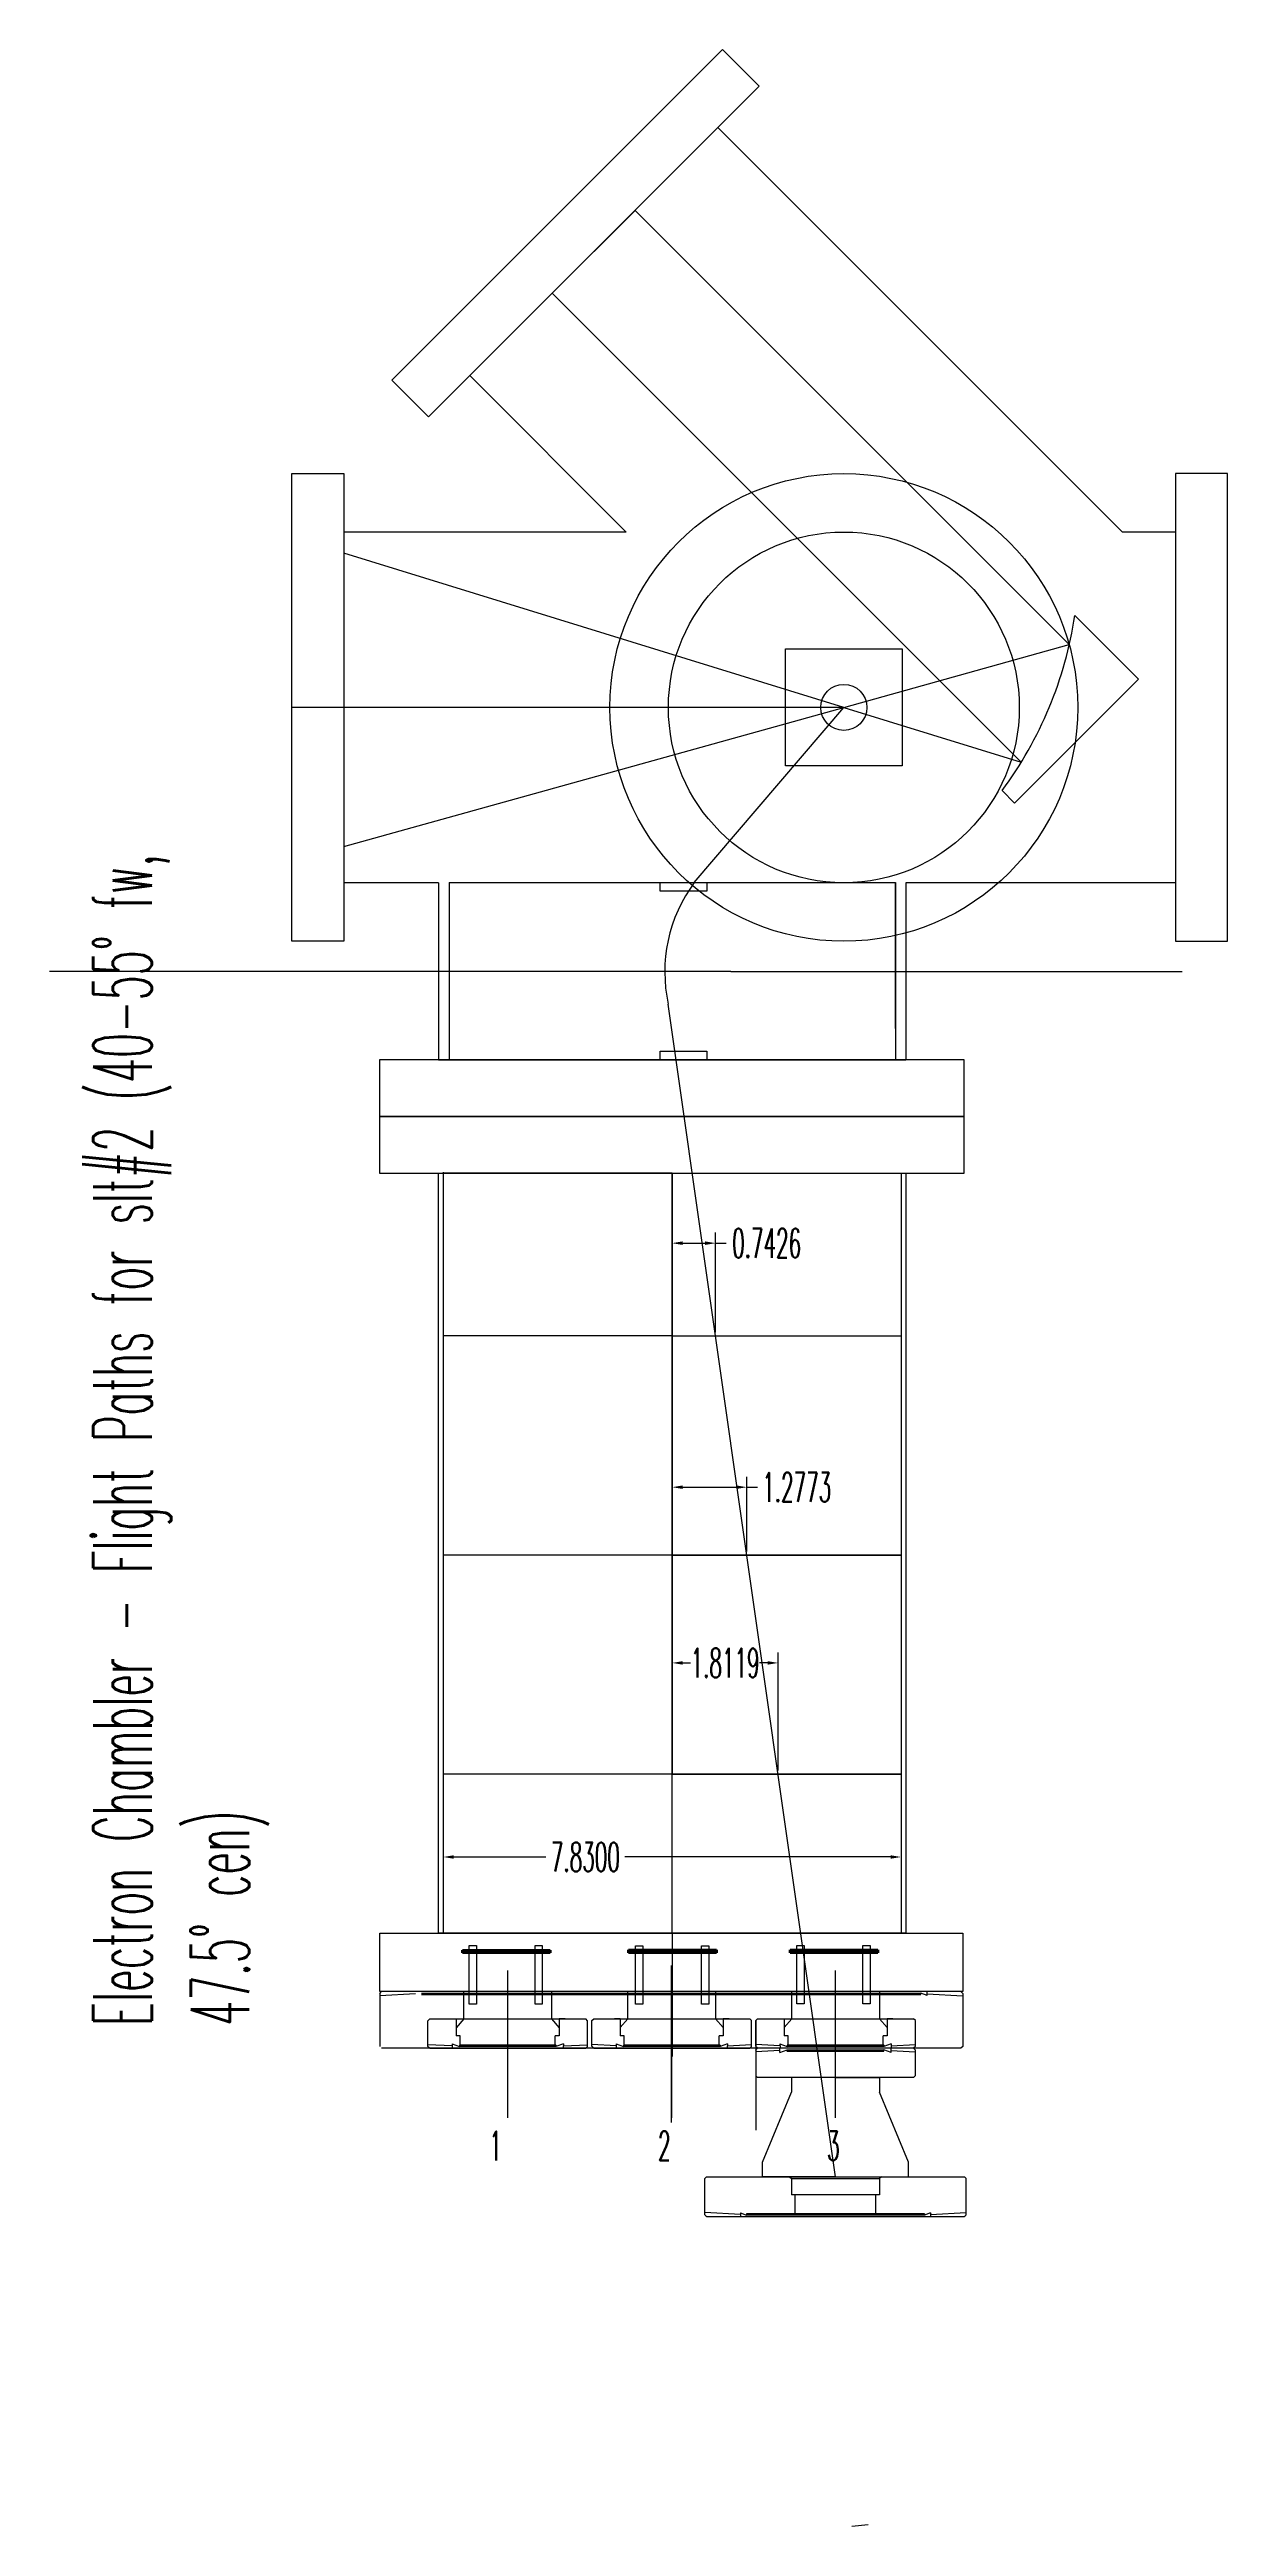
# Model space of a CAD drawing. Extents: x -68 to 52, y -54 to 1.
# Drawn here: x -67.6 to -47.45, y -54.12 to -11.75 of the extents above; entities outside this region: 27.
import ezdxf

# ---------------------------------------------------------------- set-up
doc = ezdxf.new("R2010")
doc.units = 0
doc.header["$LTSCALE"] = 0.1
doc.header["$MEASUREMENT"] = 0
for name, pattern in [('DASHED', [0.75, 0.5, -0.25]), ('DOT', [0.25, 0, -0.25]), ('DOT2', [0.125, 0, -0.125])]:
    doc.linetypes.add(name, pattern=pattern)
doc.layers.get('0').update_dxf_attribs({"linetype": 'CONTINUOUS'})
doc.layers.get('DEFPOINTS').update_dxf_attribs({"linetype": 'CONTINUOUS'})
doc.layers.add('3INCH', color=92, linetype='CONTINUOUS')
doc.layers.add('JUNK', color=150, linetype='CONTINUOUS')
doc.styles.get("Standard").update_dxf_attribs({"font": 'txt.shx', "width": 0.5, "height": 0.5})
doc.dimstyles.get("Standard").update_dxf_attribs({"dimtxt": 0.18, "dimasz": 0.18, "dimexe": 0.18, "dimexo": 0.0625, "dimgap": 0.09, "dimtad": 0, "dimtih": 1, "dimtoh": 1, "dimdec": 4, "dimzin": 0, "dimdsep": 46, "dimtxsty": 'Standard', "dimcen": 0.09, "dimadec": 0, "dimazin": 0, "dimtfac": 1, "dimtdec": 4, "dimtofl": 0, "dimtmove": 0, "dimatfit": 3, "dimfxl": 1, "dimtolj": 1, "dimtzin": 0, "dimarcsym": 0})

# ---------------------------------------------------------------- blocks, each defined once
blk = doc.blocks.new('0001')
at = {"color": 7, "linetype": 'Continuous'}
for p, q in [((29.169, 16.877), (29.199, 16.907)), ((29.169, 16.007), (29.169, 16.877)), ((29.199, 16.907), (39.109, 16.907)), ((39.139, 16.007), (39.139, 16.877)), ((29.779, 15.975), (29.169, 16.007)), ((29.169, 15.967), (29.169, 16.007)), ((29.199, 15.937), (29.169, 15.967)), ((29.199, 15.937), (39.109, 15.937)), ((29.779, 16.001), (29.884, 15.963)), ((29.779, 16.001), (29.779, 15.975)), ((29.779, 15.975), (29.779, 15.937)), ((38.424, 15.987), (29.884, 15.987)), ((29.884, 15.987), (29.884, 15.963)), ((38.424, 15.963), (29.884, 15.963)), ((38.529, 15.975), (39.139, 16.007)), ((39.139, 15.967), (39.109, 15.937)), ((39.139, 15.967), (39.139, 16.007))]:
    blk.add_line(p, q, dxfattribs=at)
blk = doc.blocks.new('A$C5B9C110C')
at = {"color": 7, "linetype": 'Continuous'}
for p, q in [((0, 2.7), (0, 0.03)), ((0.03, 2.73), (0.06, 2.73)), ((0.038, 2.316), (0.06, 2.73)), ((0.06, 2.73), (0.47, 2.73)), ((0.47, 2.73), (0.5, 2.7)), ((0.5, 2.7), (0.5, 0.03)), ((0.038, 2.315), (0, 2.315)), ((0.072, 2.316), (0.026, 2.19)), ((0.026, 0.54), (0.026, 2.19)), ((0.05, 2.19), (0.026, 2.19)), ((0.072, 2.316), (0.038, 2.316)), ((0.05, 0.54), (0.05, 2.19)), ((0.05, 2.177), (0.209, 2.177)), ((0.05, 0.54), (0.026, 0.54)), ((0.072, 0.414), (0.026, 0.54)), ((0.05, 0.552), (0.209, 0.552)), ((0.47, 0.485), (0.209, 0.485)), ((0.038, 0.415), (0, 0.415)), ((0.03, 0), (0.06, 0)), ((0.072, 0.414), (0.038, 0.414)), ((0.038, 0.414), (0.06, 0)), ((0.47, 0), (0.5, 0.03)), ((0.06, 0), (0.47, 0))]:
    blk.add_line(p, q, dxfattribs=at)
at = {"color": 2, "linetype": 'Continuous'}
for p, q in [((0.06, 2.727), (0.063, 2.73)), ((0.032, 0.525), (0.047, 0.54)), ((0.05, 0.543), (0.059, 0.552))]:
    blk.add_line(p, q, dxfattribs=at)
at = {"color": 0}
for p, q in [((0.5, 2.245), (0.209, 2.245)), ((0.209, 2.177), (0.209, 2.245)), ((0.209, 0.485), (0.209, 0.552)), ((0.5, 0.485), (0.209, 0.485))]:
    blk.add_line(p, q, dxfattribs=at)
at = {"color": 7, "linetype": 'Continuous'}
for points in [[(0, 2.7), (0.01, 2.71), (0.02, 2.72), (0.03, 2.73)], [(0.03, 0), (0.02, 0.01), (0.01, 0.02), (0, 0.03)]]:
    blk.add_spline(points, degree=3, dxfattribs=at)
blk = doc.blocks.new('002')
at = {"color": 0}
blk.add_line((10.795, 7.264), (10.795, 4.745), dxfattribs=at)
at = {"color": 0, "rotation": 270}
blk.add_blockref('A$C5B9C110C', (9.43, 6.071), dxfattribs=at)
blk = doc.blocks.new('275')
at = {"color": 0}
for p, q in [((18.48, 6.235), (18.48, 6.385)), ((18.61, 6.235), (18.48, 6.385)), ((20.11, 6.235), (20.24, 6.385)), ((18.61, 5.767), (18.61, 6.235)), ((20.11, 6.235), (20.11, 5.767))]:
    blk.add_line(p, q, dxfattribs=at)
at = {"color": 0, "linetype": 'DOT'}
blk.add_line((18.38, 6.235), (18.48, 6.235), dxfattribs=at)
at = {"color": 0}
blk.add_blockref('002', (8.565, 0.664), dxfattribs=at)
blk = doc.blocks.new('rod')
at = {"color": 0, "linetype": 'ByBlock'}
for p, q in [((15.52, 5.476), (15.644, 5.476)), ((15.52, 4.476), (15.52, 5.476)), ((15.644, 5.476), (15.644, 4.476)), ((15.644, 4.476), (15.52, 4.476))]:
    blk.add_line(p, q, dxfattribs=at)
blk = doc.blocks.new('Grid')
at = {"color": 0, "linetype": 'ByBlock', "lineweight": 53}
for p, q in [((21.53, 5.11), (23.03, 5.11)), ((21.53, 5.06), (21.53, 5.11)), ((23.03, 5.11), (23.03, 5.06)), ((23.03, 5.06), (21.53, 5.06))]:
    blk.add_line(p, q, dxfattribs=at)
at = {"color": 0, "linetype": 'ByBlock'}
for name, p in [('275', (2.895, 0.004)), ('rod', (6.144, 0.509)), ('rod', (7.271, 0.509))]:
    blk.add_blockref(name, p, dxfattribs=at)
blk = doc.blocks.new('01')
at = {"color": 0, "linetype": 'ByBlock'}
for p, q in [((-34.268, -17.596), (-34.268, -20.282)), ((-35.152, -19.368), (-35.252, -19.368)), ((-33.392, -19.368), (-33.292, -19.368)), ((-33.292, -19.368), (-33.392, -19.368))]:
    blk.add_line(p, q, dxfattribs=at)
at = {"color": 0, "linetype": 'DASHED'}
blk.add_line((-35.152, -19.368), (-35.252, -19.368), dxfattribs=at)
blk.add_line((-35.152, -19.368), (-35.252, -19.368), dxfattribs=at)
at = {"color": 0, "linetype": 'DOT'}
for p, q in [((-35.152, -19.368), (-35.252, -19.368)), ((-33.392, -19.368), (-33.292, -19.368))]:
    blk.add_line(p, q, dxfattribs=at)
at = {"color": 0}
blk.add_line((-33.392, -19.368), (-33.292, -19.368), dxfattribs=at)
at = {"color": 0, "linetype": 'ByBlock', "lineweight": 53}
for p, q in [((-35.034, -20.499), (-33.534, -20.499)), ((-35.034, -20.549), (-35.034, -20.499)), ((-33.534, -20.549), (-35.034, -20.549)), ((-33.534, -20.499), (-33.534, -20.549))]:
    blk.add_line(p, q, dxfattribs=at)
at = {"color": 0, "linetype": 'DOT', "flags": 128}
blk.add_lwpolyline([(-35.252, -19.368), (-35.152, -19.368)], dxfattribs=at)
for p in [(-59.328, -25.609), (-53.722, -25.605)]:
    blk.add_blockref('Grid', p)
at = {"color": 0, "linetype": 'ByBlock'}
for name, p in [('275', (-53.632, -25.602)), ('rod', (-50.423, -25.093)), ('rod', (-49.296, -25.093))]:
    blk.add_blockref(name, p, dxfattribs=at)
at = {"color": 5}
blk.add_blockref('0001', (-68.417, -35.771), dxfattribs=at)
blk = doc.blocks.new('4.5')
at = {"color": 7, "linetype": 'Continuous'}
for p, q in [((51.359, 36.078), (51.359, 31.668)), ((51.389, 36.108), (51.429, 36.108)), ((51.397, 35.498), (51.429, 36.108)), ((51.429, 36.108), (52.009, 36.108)), ((52.009, 36.108), (52.039, 36.078)), ((52.039, 36.078), (52.039, 31.668)), ((51.397, 35.498), (51.359, 35.498)), ((51.423, 35.498), (51.385, 35.393)), ((51.385, 32.353), (51.385, 35.393)), ((51.409, 35.393), (51.385, 35.393)), ((51.423, 35.498), (51.397, 35.498)), ((51.409, 32.353), (51.409, 35.393)), ((51.409, 34.56), (51.734, 34.56)), ((51.734, 33.118), (51.734, 34.628)), ((52.009, 34.628), (51.734, 34.628)), ((52.039, 34.658), (52.009, 34.628)), ((52.009, 34.628), (52.009, 33.118)), ((51.409, 33.185), (51.734, 33.185)), ((52.009, 33.118), (51.734, 33.118)), ((52.039, 33.088), (52.009, 33.118)), ((51.397, 32.248), (51.359, 32.248)), ((51.409, 32.353), (51.385, 32.353)), ((51.423, 32.248), (51.385, 32.353)), ((51.423, 32.248), (51.397, 32.248)), ((51.397, 32.248), (51.429, 31.638)), ((51.389, 31.638), (51.429, 31.638)), ((51.429, 31.638), (52.009, 31.638)), ((52.009, 31.638), (52.039, 31.668))]:
    blk.add_line(p, q, dxfattribs=at)
at = {"color": 2, "linetype": 'Continuous'}
blk.add_line((51.398, 32.23), (51.416, 32.248), dxfattribs=at)
at = {"color": 7, "linetype": 'Continuous'}
for points in [[(51.359, 36.078), (51.369, 36.088), (51.379, 36.098), (51.389, 36.108)], [(51.389, 31.638), (51.379, 31.648), (51.369, 31.658), (51.359, 31.668)]]:
    blk.add_spline(points, degree=3, dxfattribs=at)
blk = doc.blocks.new('reducer')
at = {"color": 7, "linetype": 'Continuous'}
for p, q in [((49.174, 35.013), (49.174, 32.343)), ((49.204, 35.043), (49.233, 35.043)), ((49.212, 34.629), (49.233, 35.043)), ((49.233, 35.043), (49.644, 35.043)), ((49.644, 35.043), (49.674, 35.013)), ((49.674, 35.013), (49.674, 32.343)), ((49.212, 34.629), (49.174, 34.629)), ((49.246, 34.629), (49.2, 34.503)), ((49.2, 32.853), (49.2, 34.503)), ((49.224, 34.503), (49.2, 34.503)), ((49.246, 34.629), (49.212, 34.629)), ((49.224, 32.853), (49.224, 34.503)), ((49.212, 32.728), (49.174, 32.728)), ((49.224, 32.853), (49.2, 32.853)), ((49.246, 32.727), (49.2, 32.853)), ((49.246, 32.727), (49.212, 32.727)), ((49.212, 32.727), (49.233, 32.313)), ((49.204, 32.313), (49.233, 32.313)), ((49.233, 32.313), (49.644, 32.313)), ((49.644, 32.313), (49.674, 32.343))]:
    blk.add_line(p, q, dxfattribs=at)
at = {"color": 2, "linetype": 'Continuous'}
for p, q in [((49.233, 35.04), (49.237, 35.043)), ((49.205, 32.838), (49.221, 32.853))]:
    blk.add_line(p, q, dxfattribs=at)
for p, q in [((51.123, 34.928), (49.924, 34.428)), ((51.373, 34.928), (51.123, 34.928)), ((51.373, 33.678), (51.373, 34.928)), ((49.674, 33.678), (49.674, 34.428)), ((49.674, 34.428), (49.924, 34.428)), ((49.674, 33.678), (49.674, 32.928)), ((51.373, 33.678), (51.373, 32.428)), ((49.674, 32.928), (49.924, 32.928)), ((51.123, 32.428), (49.924, 32.928)), ((51.373, 32.428), (51.123, 32.428))]:
    blk.add_line(p, q)
at = {"color": 7, "linetype": 'Continuous'}
for points in [[(49.174, 35.013), (49.184, 35.023), (49.194, 35.033), (49.204, 35.043)], [(49.204, 32.313), (49.194, 32.323), (49.184, 32.333), (49.174, 32.343)]]:
    blk.add_spline(points, degree=3, dxfattribs=at)
at = {"rotation": 180}
blk.add_blockref('4.5', (103.412, 67.551), dxfattribs=at)
blk = doc.blocks.new('*D38')
at = {"color": 0, "lineweight": -2}
for p, q in [((-56.949, -33.694), (-56.949, -31.991)), ((-56.769, -32.171), (-56.386, -32.171)), ((-56.206, -33.694), (-56.206, -31.991)), ((-56.206, -32.171), (-56.026, -32.171))]:
    blk.add_line(p, q, dxfattribs=at)
at = {"color": 0}
for points in [[(-56.769, -32.141), (-56.769, -32.201), (-56.949, -32.171)], [(-56.386, -32.141), (-56.386, -32.201), (-56.206, -32.171)]]:
    blk.add_solid(points, dxfattribs=at)
at = {"layer": 'DEFPOINTS', "color": 0}
for p in [(-56.206, -32.171), (-56.949, -33.756), (-56.206, -33.756)]:
    blk.add_point(p, dxfattribs=at)
at = {"color": 0, "insert": (-55.332, -32.171), "char_height": 0.5, "attachment_point": 5}
blk.add_mtext('\\A1;0.7426', dxfattribs=at)
blk = doc.blocks.new('*D39')
at = {"color": 0, "lineweight": -2}
for p, q in [((-56.949, -37.444), (-56.949, -36.166)), ((-56.769, -36.346), (-55.851, -36.346)), ((-55.671, -37.444), (-55.671, -36.166)), ((-55.671, -36.346), (-55.491, -36.346))]:
    blk.add_line(p, q, dxfattribs=at)
at = {"color": 0}
for points in [[(-56.769, -36.316), (-56.769, -36.376), (-56.949, -36.346)], [(-55.851, -36.316), (-55.851, -36.376), (-55.671, -36.346)]]:
    blk.add_solid(points, dxfattribs=at)
at = {"layer": 'DEFPOINTS', "color": 0}
for p in [(-55.671, -36.346), (-56.949, -37.506), (-55.671, -37.506)]:
    blk.add_point(p, dxfattribs=at)
at = {"color": 0, "insert": (-54.818, -36.346), "char_height": 0.5, "attachment_point": 5}
blk.add_mtext('\\A1;1.2773', dxfattribs=at)
blk = doc.blocks.new('*D40')
at = {"color": 0, "lineweight": -2}
for p, q in [((-56.949, -41.194), (-56.949, -39.172)), ((-56.769, -39.352), (-56.633, -39.352)), ((-55.317, -39.352), (-55.453, -39.352)), ((-55.137, -41.194), (-55.137, -39.172))]:
    blk.add_line(p, q, dxfattribs=at)
at = {"color": 0}
for points in [[(-56.769, -39.322), (-56.769, -39.382), (-56.949, -39.352)], [(-55.317, -39.322), (-55.317, -39.382), (-55.137, -39.352)]]:
    blk.add_solid(points, dxfattribs=at)
at = {"layer": 'DEFPOINTS', "color": 0}
for p in [(-55.137, -39.352), (-56.949, -41.256), (-55.137, -41.256)]:
    blk.add_point(p, dxfattribs=at)
at = {"color": 0, "insert": (-56.043, -39.352), "char_height": 0.5, "attachment_point": 5}
blk.add_mtext('\\A1;1.8119', dxfattribs=at)
blk = doc.blocks.new('*D41')
at = {"color": 0, "lineweight": -2}
for p, q in [((-60.864, -41.319), (-60.864, -42.852)), ((-53.034, -41.319), (-53.034, -42.852)), ((-60.684, -42.672), (-59.106, -42.672)), ((-53.214, -42.672), (-57.759, -42.672))]:
    blk.add_line(p, q, dxfattribs=at)
at = {"color": 0}
for points in [[(-60.684, -42.642), (-60.684, -42.702), (-60.864, -42.672)], [(-53.214, -42.642), (-53.214, -42.702), (-53.034, -42.672)]]:
    blk.add_solid(points, dxfattribs=at)
at = {"layer": 'DEFPOINTS', "color": 0}
for p in [(-60.864, -41.256), (-53.034, -41.256), (-53.034, -42.672)]:
    blk.add_point(p, dxfattribs=at)
at = {"color": 0, "insert": (-58.432, -42.672), "char_height": 0.5, "attachment_point": 5}
blk.add_mtext('\\A1;7.8300', dxfattribs=at)

msp = doc.modelspace()

# ---------------------------------------------------------------- linework, layer by layer
at = {"color": 1}
for p, q in [((-57.58345, -14.50534), (-58.99766, -15.91955)), ((-57.58345, -14.50534), (-58.99766, -15.91955)), ((-50.15645, -21.93234), (-57.58345, -14.50534)), ((-50.97732, -23.94253), (-58.99766, -15.91955)), ((-62.562, -20.3674), (-62.562, -25.38696)), ((-54.012, -23.006), (-62.562, -20.3674)), ((-54.012, -23.006), (-50.15645, -21.93234)), ((-62.562, -25.38696), (-54.012, -23.006)), ((-54.012, -23.006), (-50.97732, -23.94253))]:
    msp.add_line(p, q, dxfattribs=at)
for p, q in [((-48.97246, -22.52023), (-50.0614, -21.43129)), ((-51.09378, -24.64155), (-48.97246, -22.52023)), ((-54.012, -23.006), (-63.452, -23.006)), ((-58.012, -23.006), (-58.012, -23.006)), ((-51.09378, -24.64155), (-51.30591, -24.42942)), ((-60.76292, -26), (-60.76292, -28.5)), ((-60.76292, -26), (-53.12792, -26)), ((-53.12792, -28.5), (-53.12792, -26)), ((-55.94542, -27.521), (-67.59582, -27.521)), ((-55.94542, -27.521), (-48.22488, -27.521)), ((-60.76292, -28.5), (-60.76292, -29.036)), ((-60.94542, -29.036), (-56.94542, -29.036)), ((-60.76292, -29.036), (-52.952, -29.036)), ((-60.94542, -43.9732), (-60.94542, -30.9732)), ((-56.94872, -30.9732), (-60.86372, -30.9732)), ((-60.86369, -30.95586), (-60.86369, -43.95586)), ((-56.94872, -30.9732), (-53.03372, -30.9732)), ((-56.94872, -43.9732), (-56.94872, -30.9732)), ((-56.94872, -30.9732), (-53.03372, -30.9732)), ((-53.03372, -30.9732), (-53.03372, -43.9732)), ((-52.952, -30.9732), (-52.952, -43.9732)), ((-56.94872, -33.756), (-60.86369, -33.756)), ((-56.94872, -33.756), (-53.03372, -33.756)), ((-56.94872, -33.756), (-56.94872, -37.506)), ((-53.03372, -37.506), (-60.86369, -37.506)), ((-56.94872, -37.506), (-53.03372, -37.506)), ((-56.94872, -37.506), (-56.94872, -41.256)), ((-53.03372, -41.256), (-60.86369, -41.256)), ((-56.94872, -41.256), (-53.03372, -41.256)), ((-61.94803, -43.97474), (-51.97824, -43.97474)), ((-52.952, -43.9732), (-60.94542, -43.9732)), ((-56.94872, -43.9732), (-56.94872, -46.08406)), ((-51.97824, -43.97474), (-51.97824, -44.97416)), ((-51.97824, -44.97416), (-61.94803, -44.97474)), ((-55.51957, -45.46766), (-55.51957, -47.34635)), ((34.50774, -49.031), (34.50774, -49.031))]:
    msp.add_line(p, q)
at = {"color": 5}
for p, q in [((-56.56925, -26), (-54.012, -23.006)), ((-54.15483, -48.14411), (-57.01486, -28.08317)), ((-60.94542, -30.9732), (-56.94872, -30.9732)), ((-56.94872, -30.9732), (-56.94872, -38.22877)), ((-53.59469, -54.09461), (-53.8778, -54.12461))]:
    msp.add_line(p, q, dxfattribs=at)
at = {"color": 3}
for p, q in [((-57.15602, -26.15), (-57.15602, -26)), ((-57.15602, -26), (-56.35602, -26)), ((-56.35602, -26.15), (-57.15602, -26.15)), ((-56.75602, -26), (-56.35602, -26)), ((-56.35602, -26), (-56.35602, -26.15)), ((-53.12792, -28.5), (-53.12792, -26)), ((-57.15602, -29.036), (-57.15602, -28.886)), ((-57.15602, -28.886), (-56.35602, -28.886)), ((-56.75602, -29.036), (-57.15602, -29.036)), ((-56.35602, -29.036), (-56.75602, -29.036)), ((-56.35602, -28.886), (-56.35602, -29.036))]:
    msp.add_line(p, q, dxfattribs=at)
at = {"color": 0}
for p, q in [((-53.12792, -26), (-53.12792, -29.036)), ((-61.94803, -44.97474), (-61.94803, -43.97474))]:
    msp.add_line(p, q, dxfattribs=at)
msp.add_lwpolyline([(-53.01215, -24.00585), (-55.01215, -24.00585), (-55.01215, -22.00585), (-53.01215, -22.00585)], close=True)
for radius in [4, 3, 0.394]:
    msp.add_circle((-54.012, -23.006), radius)
msp.add_arc((-56.70681, -20.43018), 6.72039, 323.480896, 351.432982, dxfattribs=at)
at = {"color": 5}
msp.add_arc((-54.49745, -27.53242), 2.57695, 143.511267, 192.340484, dxfattribs=at)
at = {"layer": '3INCH', "color": 0}
for p, q in [((-56.16604, -13.08793), (-49.24797, -20.006)), ((-57.73325, -20.006), (-60.40868, -17.33057)), ((-57.73325, -20.006), (-62.55542, -20.006)), ((-48.342, -20.006), (-49.24797, -20.006)), ((-60.94542, -26.006), (-62.562, -26.006)), ((-60.94542, -26.006), (-60.94542, -29.036)), ((-52.952, -26.006), (-52.952, -29.036)), ((-48.342, -26.006), (-52.952, -26.006))]:
    msp.add_line(p, q, dxfattribs=at)
for points in [[(-61.11579, -18.03768), (-61.74511, -17.40835), (-56.08826, -11.7515), (-55.45893, -12.38082)], [(-62.562, -27.006), (-63.452, -27.006), (-63.452, -19.006), (-62.562, -19.006)], [(-48.342, -27.006), (-47.452, -27.006), (-47.452, -19.006), (-48.342, -19.006)], [(-61.952, -30.006), (-51.952, -30.006), (-51.952, -29.036), (-61.952, -29.036)], [(-61.9549, -30.9732), (-51.9549, -30.9732), (-51.9549, -30.0032), (-61.9549, -30.0032)]]:
    msp.add_lwpolyline(points, close=True, dxfattribs=at)

# ---------------------------------------------------------------- block references
at = {"color": 0, "rotation": 180}
msp.add_blockref('01', (-91.2268, -64.80853), dxfattribs=at)
at = {"rotation": 270}
msp.add_blockref('reducer', (-87.83288, 3.22892), dxfattribs=at)

# ---------------------------------------------------------------- texts
at = {"char_height": 0.18}
for insert, attachment_point in [((14.90121, 0.99919), 6), ((28.25342, -2.07808), 4), ((28.48853, -2.28166), 4), ((28.55124, -2.3557), 4), ((28.63105, -2.50378), 4), ((28.63675, -2.48669), 4), ((17.19947, -4.46975), 6), ((24.28698, -6.56262), 6), ((25.60283, -6.44304), 4), ((25.69699, -6.76286), 4), ((25.52461, -7.07637), 4), ((22.94948, -7.21262), 6), ((25.80475, -8.35779), 4), ((26.23371, -9.2183), 4), ((25.98536, -9.7496), 4), ((25.98536, -10.3996), 4), ((26.19453, -12.54363), 4), ((26.34106, -12.45102), 4), ((26.34106, -13.10102), 4), ((20.06335, -13.9247), 4)]:
    msp.add_mtext('\\A1;', dxfattribs=dict(at, insert=insert, attachment_point=attachment_point))
at = {"linetype": 'DOT2', "char_height": 0.18}
for insert, attachment_point in [((15.80171, 0.85998), 6), ((51.81674, -4.09948), 4), ((17.48309, -5.84544), 6), ((30.83913, -11.47307), 4), ((49.07996, -12.69117), 6), ((31.32459, -16.79691), 4)]:
    msp.add_mtext('\\A1;', dxfattribs=dict(at, insert=insert, attachment_point=attachment_point))
at = {"color": 6, "insert": (-61.41282, -47.36314), "char_height": 0.5, "width": 8.4693881, "attachment_point": 1}
msp.add_mtext('{\\C1;      1^I^I 2^I     3}', dxfattribs=at)
at = {"layer": 'JUNK', "color": 5, "linetype": 'ByBlock', "insert": (-66.84772, -45.5594), "char_height": 1, "width": 21.7744739, "attachment_point": 1, "rotation": 90}
msp.add_mtext('Electron Chambler - Flight Paths for slt#2 (40-55%%D fw, 47.5%%D cen) ', dxfattribs=at)

# ---------------------------------------------------------------- dimensions: what is measured, and where the dimension line sits
at = {"color": 5}
for base, p1, p2, picture, middle in [((-56.2061, -32.17067), (-56.94872, -33.756), (-56.2061, -33.756), '*D38', (-55.33193, -32.17067)), ((-55.671473, -36.346101), (-56.948724, -37.506004), (-55.671473, -37.506004), '*D39', (-54.81814, -36.346101)), ((-55.13685, -39.3523), (-56.94872, -41.256), (-55.13685, -41.256), '*D40', (-56.04279, -39.3523))]:
    dim = msp.add_linear_dim(base=base, p1=p1, p2=p2, dimstyle='Standard', dxfattribs=at)
    dim.commit()
    dim.dimension.update_dxf_attribs({"geometry": picture, "text_midpoint": middle})
dim = msp.add_linear_dim(base=(-53.03372, -42.67183), p1=(-60.86369, -41.256), p2=(-53.03372, -41.256), dimstyle='Standard', dxfattribs=at)
dim.commit()
dim.dimension.update_dxf_attribs({"geometry": '*D41', "text_midpoint": (-58.43238, -42.67183), "dimtype": 160})

doc.saveas('drawing.dxf')
